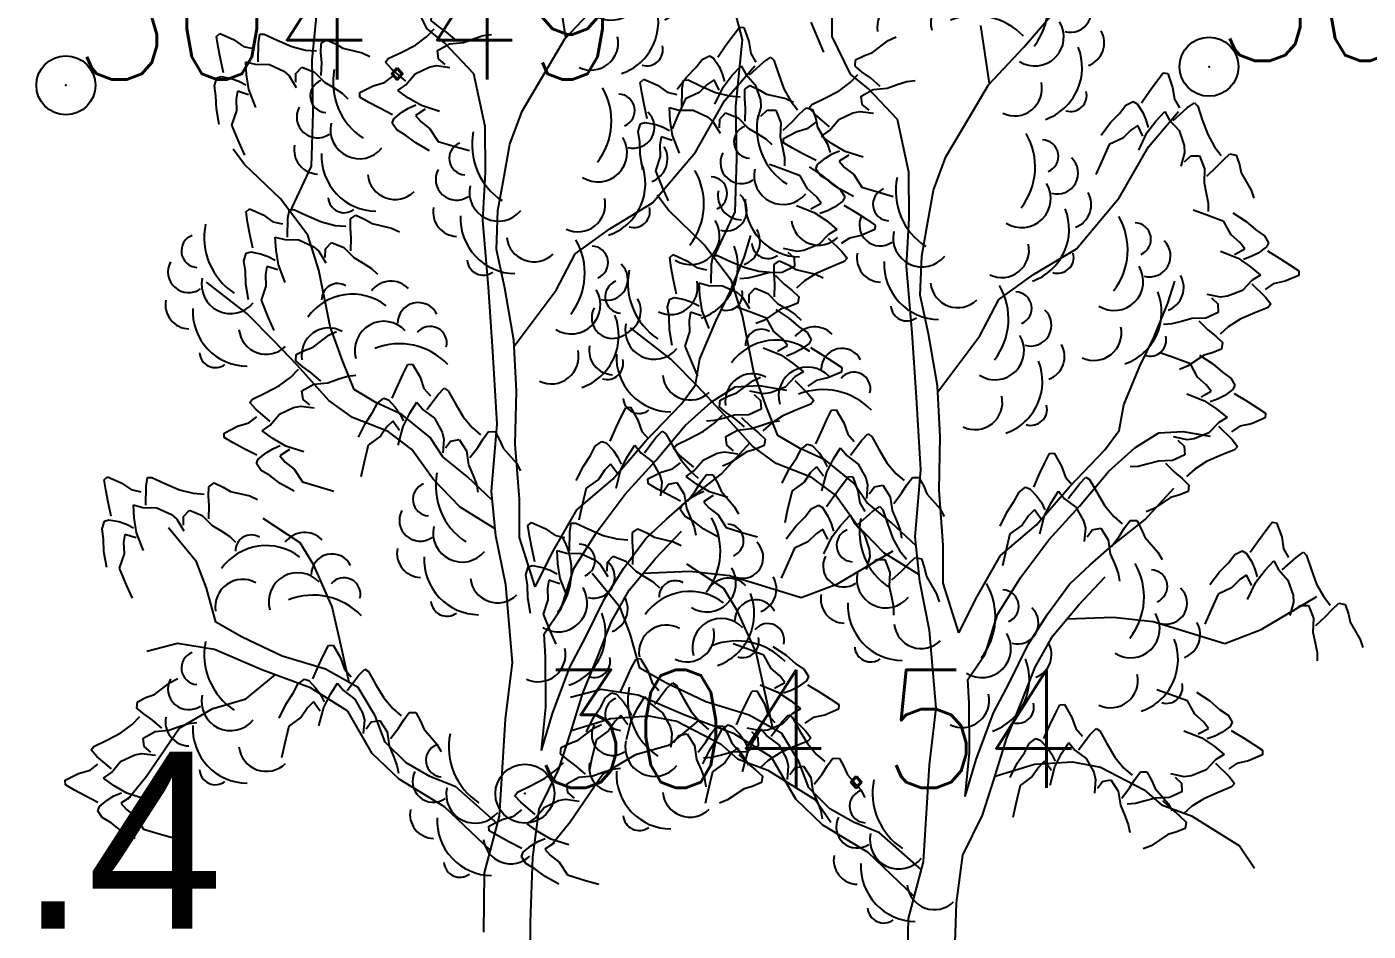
# Model space of a CAD drawing. Header units: millimetres. Extents: x 524954 to 526204, y 9523489 to 9524010.
# Drawn here: x 525994.79 to 526006.16, y 9523812.16 to 9523819.83 of the extents above; entities that cross this region are included whole.
import ezdxf
from ezdxf.enums import TextEntityAlignment as Align

# ---------------------------------------------------------------- set-up
doc = ezdxf.new("R2010")
doc.units = ezdxf.units.MM
doc.header["$PDMODE"] = 32
doc.header["$PDSIZE"] = 0.5
doc.linetypes.add('ACAD_ISO12W100', pattern=[21, 12, -3, 0, -3, 0, -3])
for name, color, linetype in [('Arbre', 34, 'ACAD_ISO12W100'), ('TopoAlt', 3, 'Continuous'), ('TopoAlt polygo', 7, 'Continuous'), ('TOPOJIS', 7, 'Continuous'), ('TOPOJIS polygo', 1, 'Continuous'), ('TopoMat polygo', 1, 'Continuous')]:
    doc.layers.add(name, color=color, linetype=linetype)
doc.styles.add('Arial 1.0', font='arial.ttf', dxfattribs={"width": 0.99, "height": 1})
doc.styles.add('Simplex 1.0', font='Simplex.shx', dxfattribs={"width": 0.99, "height": 1})

# ---------------------------------------------------------------- blocks, each defined once
blk = doc.blocks.new('TCPOINT M')
at = {"color": 0}
blk.add_point((0, 0), dxfattribs=at)
at = {"layer": 'TopoAlt', "style": 'Simplex 1.0', "width": 0.99}
blk.add_attdef('ALT', (0.15, 0.15), '', height=1, dxfattribs=at)
blk = doc.blocks.new('v088')
at = {"linetype": 'Continuous'}
for p, q in [((-0.991, 10.52), (-0.991, 10.831)), ((0.634, 10.429), (0.968, 10.816)), ((-1.749, 10.491), (-1.817, 10.751)), ((0.345, 10.122), (0.269, 10.614)), ((-1.806, 9.931), (-1.749, 10.491)), ((-0.835, 10.2), (-0.991, 10.52)), ((0.336, 10.112), (0.634, 10.429)), ((-0.683, 10.078), (-0.835, 10.2)), ((-0.435, 9.816), (-0.683, 10.078)), ((0.168, 9.829), (0.336, 10.112)), ((-1.797, 9.483), (-1.806, 9.931)), ((-0.339, 9.37), (-0.435, 9.816)), ((-0.025, 9.501), (0.168, 9.829)), ((1.69, 9.587), (1.945, 9.885)), ((1.444, 9.153), (1.69, 9.587)), ((-1.812, 9.035), (-1.797, 9.483)), ((-0.131, 9.219), (-0.025, 9.501)), ((-0.337, 8.979), (-0.339, 9.37)), ((-0.186, 8.901), (-0.131, 9.219)), ((-2.378, 9.048), (-2.474, 9.177)), ((1.08, 8.722), (1.444, 9.153)), ((-2.074, 8.756), (-2.378, 9.048)), ((-1.992, 8.647), (-1.812, 9.035)), ((-0.36, 8.574), (-0.337, 8.979)), ((-0.231, 8.658), (-0.186, 8.901)), ((-1.843, 8.45), (-2.074, 8.756)), ((-0.243, 8.328), (-0.231, 8.658)), ((0.718, 8.503), (1.08, 8.722)), ((-0.311, 8.009), (-0.36, 8.574)), ((-1.75, 8.153), (-1.843, 8.45)), ((0.424, 8.292), (0.718, 8.503)), ((1.855, 8.26), (1.913, 8.447)), ((-0.174, 8), (-0.243, 8.328)), ((0.262, 7.984), (0.424, 8.292)), ((1.736, 7.971), (1.855, 8.26)), ((-1.653, 7.676), (-1.75, 8.153)), ((-2.358, 7.786), (-2.7, 8.052)), ((-0.274, 7.463), (-0.311, 8.009)), ((-0.096, 7.56), (-0.174, 8)), ((-0.093, 7.509), (0.262, 7.984)), ((1.617, 7.726), (1.736, 7.971)), ((-2.129, 7.554), (-2.358, 7.786)), ((-1.547, 7.38), (-1.653, 7.676)), ((1.481, 7.4), (1.617, 7.726)), ((-1.932, 7.347), (-2.129, 7.554)), ((-0.075, 7.131), (-0.096, 7.56)), ((-0.237, 6.848), (-0.274, 7.463)), ((1.442, 7.181), (1.481, 7.4)), ((-1.665, 7.048), (-1.932, 7.347)), ((-1.449, 7.14), (-1.547, 7.38)), ((1.321, 7.017), (1.442, 7.181)), ((1.575, 7.035), (1.778, 7.163)), ((1.778, 7.163), (1.983, 7.174)), ((1.983, 7.174), (2.214, 7.135)), ((-1.463, 6.903), (-1.665, 7.048)), ((-1.266, 7.031), (-1.449, 7.14)), ((-0.084, 6.677), (-0.075, 7.131)), ((-1.047, 6.93), (-1.266, 7.031)), ((1.023, 6.706), (1.321, 7.017)), ((1.356, 6.837), (1.575, 7.035)), ((-1.162, 6.785), (-1.463, 6.903)), ((-0.806, 6.736), (-1.047, 6.93)), ((-0.287, 6.281), (-0.237, 6.848)), ((1.107, 6.54), (1.356, 6.837)), ((-0.96, 6.634), (-1.162, 6.785)), ((-0.697, 6.571), (-0.806, 6.736)), ((-0.78, 6.382), (-0.96, 6.634)), ((-0.049, 6.211), (-0.084, 6.677)), ((0.743, 6.383), (1.023, 6.706)), ((1.663, 6.427), (1.906, 6.693)), ((-0.488, 6.401), (-0.697, 6.571)), ((0.846, 6.255), (1.107, 6.54)), ((-0.551, 6.145), (-0.78, 6.382)), ((-0.279, 6.204), (-0.488, 6.401)), ((0.438, 6.122), (0.743, 6.383)), ((1.381, 6.204), (1.663, 6.427)), ((-0.248, 5.902), (-0.287, 6.281)), ((0.61, 5.939), (0.846, 6.255)), ((-0.254, 5.961), (-0.551, 6.145)), ((-0.049, 5.888), (-0.049, 6.211)), ((1.198, 6.044), (1.381, 6.204)), ((-1.907, 5.843), (-2.222, 6.048)), ((0.24, 5.776), (0.438, 6.122)), ((1.021, 5.879), (1.198, 6.044)), ((-2.787, 5.681), (-3.023, 5.969)), ((0.411, 5.624), (0.61, 5.939)), ((1.1, 5.706), (1.325, 5.941)), ((-1.791, 5.652), (-1.907, 5.843)), ((-0.165, 5.487), (-0.248, 5.902)), ((0.085, 5.468), (-0.049, 5.888)), ((0.834, 5.626), (1.021, 5.879)), ((0.085, 5.468), (0.24, 5.776)), ((0.881, 5.441), (1.1, 5.706)), ((2.646, 5.496), (3.119, 5.774)), ((-2.701, 5.459), (-2.787, 5.681)), ((-1.635, 5.301), (-1.791, 5.652)), ((0.306, 5.286), (0.411, 5.624)), ((0.671, 5.368), (0.834, 5.626)), ((1.001, 5.586), (1.394, 5.601)), ((1.394, 5.601), (1.731, 5.564)), ((-2.621, 5.169), (-2.701, 5.459)), ((-0.107, 4.829), (-0.165, 5.487)), ((1.731, 5.564), (2, 5.483)), ((2, 5.483), (2.338, 5.378)), ((2.338, 5.378), (2.646, 5.496)), ((0.51, 5.041), (0.671, 5.368)), ((0.731, 5.176), (0.881, 5.441)), ((-1.559, 4.967), (-1.635, 5.301)), ((0.161, 5.071), (0.306, 5.286)), ((-2.4, 5.043), (-2.621, 5.169)), ((0.619, 4.888), (0.731, 5.176)), ((-2.061, 4.882), (-2.4, 5.043)), ((0.172, 4.872), (0.161, 5.071)), ((0.379, 4.79), (0.51, 5.041)), ((-2.946, 4.988), (-3.206, 4.92)), ((-2.634, 4.938), (-2.946, 4.988)), ((-2.233, 4.766), (-2.634, 4.938)), ((-1.492, 4.659), (-1.559, 4.967)), ((-1.692, 4.771), (-2.061, 4.882)), ((-0.166, 4.349), (-0.107, 4.829)), ((0.174, 4.45), (0.172, 4.872)), ((0.231, 4.395), (0.379, 4.79)), ((0.489, 4.568), (0.619, 4.888)), ((-2.123, 4.725), (-2.377, 4.514)), ((-1.819, 4.613), (-2.233, 4.766)), ((-1.415, 4.615), (-1.692, 4.771)), ((-1.504, 4.415), (-1.819, 4.613)), ((-1.273, 4.376), (-1.415, 4.615)), ((0.384, 4.23), (0.489, 4.568)), ((-2.655, 4.434), (-2.931, 4.273)), ((-2.377, 4.514), (-2.655, 4.434)), ((0.138, 4.082), (0.174, 4.45)), ((-1.298, 4.058), (-1.504, 4.415)), ((-1.188, 4.154), (-1.273, 4.376)), ((-0.217, 3.527), (-0.166, 4.349)), ((0.138, 4.082), (0.231, 4.395)), ((0.391, 4.253), (0.724, 4.355)), ((0.724, 4.355), (1.047, 4.375)), ((1.047, 4.375), (1.284, 4.33)), ((1.284, 4.33), (1.655, 4.138)), ((-2.931, 4.273), (-3.209, 3.863)), ((0.285, 3.923), (0.384, 4.23)), ((-1.01, 3.977), (-1.188, 4.154)), ((1.655, 4.138), (1.8, 4.011)), ((-1.069, 3.839), (-1.298, 4.058)), ((1.8, 4.011), (2.057, 3.917)), ((-0.808, 3.863), (-1.01, 3.977)), ((0.118, 3.584), (0.285, 3.923)), ((2.057, 3.917), (2.461, 3.664)), ((-3.209, 3.863), (-3.367, 3.667)), ((-0.685, 3.605), (-1.069, 3.839)), ((-0.589, 3.774), (-0.808, 3.863)), ((-0.234, 3.461), (-0.589, 3.774)), ((2.461, 3.664), (2.589, 3.474)), ((-0.294, 3.234), (-0.685, 3.605)), ((-0.344, 3.046), (-0.217, 3.527)), ((0.064, 3.179), (0.118, 3.584)), ((0.045, 2.625), (0.064, 3.179)), ((-0.352, 2.542), (-0.344, 3.046)), ((0.043, 2.109), (0.045, 2.625))]:
    blk.add_line(p, q, dxfattribs=at)
at = {"color": 3, "linetype": 'Continuous'}
for p, q in [((-1.171, 10.642), (-1.109, 10.494)), ((-1.109, 10.494), (-1.063, 10.387)), ((-0.648, 10.385), (-0.514, 10.488)), ((-0.514, 10.488), (-0.448, 10.519)), ((-0.791, 10.323), (-0.715, 10.36)), ((-0.715, 10.36), (-0.648, 10.385)), ((-0.796, 10.268), (-0.791, 10.323)), ((-0.735, 10.218), (-0.796, 10.268)), ((-2.616, 10.132), (-2.587, 10.158)), ((-2.603, 10.046), (-2.616, 10.132)), ((-2.587, 10.158), (-2.471, 10.107)), ((-2.261, 10.077), (-2.249, 10.151)), ((-2.249, 10.151), (-2.211, 10.152)), ((-2.211, 10.152), (-2.101, 10.101)), ((-0.931, 10.06), (-0.836, 10.131)), ((-0.836, 10.131), (-0.771, 10.198)), ((-0.666, 10.169), (-0.735, 10.218)), ((-0.583, 10.098), (-0.666, 10.169)), ((-0.438, 10.113), (-0.356, 10.14)), ((-0.356, 10.14), (-0.287, 10.149)), ((1.7, 10.058), (1.762, 10.142)), ((1.762, 10.142), (1.816, 10.212)), ((1.816, 10.212), (1.854, 10.208)), ((1.854, 10.208), (1.896, 10.089)), ((-2.583, 9.943), (-2.603, 10.046)), ((-2.471, 10.107), (-2.388, 10.049)), ((-2.388, 10.049), (-2.306, 10.03)), ((-2.264, 9.917), (-2.261, 10.077)), ((-2.101, 10.101), (-1.977, 10.047)), ((-1.977, 10.047), (-1.862, 10.018)), ((-1.862, 10.018), (-1.769, 10.01)), ((-1.731, 9.995), (-1.73, 10.074)), ((-1.73, 10.074), (-1.685, 10.105)), ((-1.685, 10.105), (-1.608, 10.069)), ((-1.608, 10.069), (-1.547, 10.033)), ((-1.547, 10.033), (-1.382, 9.994)), ((-1.051, 9.998), (-0.931, 10.06)), ((-0.743, 10.015), (-0.642, 10.071)), ((-0.734, 9.943), (-0.743, 10.015)), ((-0.642, 10.071), (-0.523, 10.083)), ((-0.523, 10.083), (-0.438, 10.113)), ((1.631, 9.958), (1.7, 10.058)), ((1.896, 10.089), (1.912, 9.989)), ((-2.558, 9.824), (-2.583, 9.943)), ((-2.368, 9.919), (-2.288, 9.897)), ((-2.362, 9.808), (-2.368, 9.919)), ((-2.288, 9.897), (-2.168, 9.895)), ((-2.168, 9.895), (-2.047, 9.839)), ((-1.725, 9.911), (-1.731, 9.995)), ((-1.728, 9.802), (-1.725, 9.911)), ((-1.382, 9.994), (-1.316, 9.963)), ((-1.184, 9.915), (-1.161, 9.945)), ((-1.134, 9.859), (-1.184, 9.915)), ((-1.161, 9.945), (-1.051, 9.998)), ((-0.677, 9.896), (-0.734, 9.943)), ((1.446, 9.869), (1.5, 9.939)), ((1.5, 9.939), (1.562, 9.969)), ((1.562, 9.969), (1.596, 9.95)), ((1.596, 9.95), (1.643, 9.877)), ((1.9, 9.808), (2.019, 9.915)), ((1.912, 9.989), (1.954, 9.915)), ((2.019, 9.915), (2.081, 9.958)), ((2.081, 9.958), (2.108, 9.931)), ((2.108, 9.931), (2.146, 9.815)), ((-2.634, 9.715), (-2.614, 9.781)), ((-2.614, 9.781), (-2.576, 9.793)), ((-2.576, 9.793), (-2.492, 9.777)), ((-2.492, 9.777), (-2.428, 9.754)), ((-2.342, 9.683), (-2.362, 9.808)), ((-2.047, 9.839), (-2, 9.799)), ((-2, 9.799), (-1.94, 9.7)), ((-1.944, 9.746), (-1.943, 9.82)), ((-1.943, 9.82), (-1.893, 9.873)), ((-1.893, 9.873), (-1.786, 9.83)), ((-1.786, 9.83), (-1.702, 9.745)), ((-1.192, 9.743), (-1.125, 9.794)), ((-1.012, 9.755), (-1.134, 9.859)), ((-1.011, 9.724), (-0.934, 9.816)), ((-0.934, 9.816), (-0.814, 9.874)), ((-0.814, 9.874), (-0.753, 9.886)), ((-0.753, 9.886), (-0.639, 9.87)), ((1.289, 9.685), (1.369, 9.792)), ((1.369, 9.792), (1.446, 9.869)), ((1.643, 9.877), (1.669, 9.815)), ((1.669, 9.815), (1.689, 9.75)), ((1.677, 9.704), (1.754, 9.804)), ((1.754, 9.804), (1.831, 9.885)), ((1.831, 9.885), (1.869, 9.812)), ((1.869, 9.812), (1.95, 9.723)), ((2.146, 9.815), (2.193, 9.689)), ((-2.621, 9.629), (-2.634, 9.715)), ((-2.439, 9.669), (-2.451, 9.601)), ((-2.346, 9.639), (-2.439, 9.669)), ((-2.428, 9.754), (-2.368, 9.723)), ((-2.283, 9.532), (-2.342, 9.683)), ((-1.702, 9.745), (-1.624, 9.699)), ((-1.624, 9.699), (-1.552, 9.652)), ((-1.402, 9.657), (-1.289, 9.715)), ((-1.289, 9.715), (-1.192, 9.743)), ((-1.079, 9.676), (-1.011, 9.724)), ((-0.989, 9.611), (-1.079, 9.676)), ((1.542, 9.727), (1.473, 9.658)), ((1.6, 9.765), (1.542, 9.727)), ((1.643, 9.677), (1.6, 9.765)), ((1.608, 9.558), (1.677, 9.704)), ((1.95, 9.723), (1.993, 9.596)), ((2.193, 9.689), (2.25, 9.585)), ((-2.617, 9.52), (-2.621, 9.629)), ((-2.451, 9.601), (-2.448, 9.503)), ((-1.552, 9.652), (-1.502, 9.604)), ((-1.401, 9.619), (-1.402, 9.657)), ((-1.325, 9.574), (-1.401, 9.619)), ((-1.233, 9.524), (-1.325, 9.574)), ((-0.88, 9.547), (-0.989, 9.611)), ((-0.989, 9.525), (-0.927, 9.553)), ((1.358, 9.604), (1.292, 9.458)), ((1.473, 9.658), (1.358, 9.604)), ((1.993, 9.596), (1.996, 9.535)), ((2.25, 9.585), (2.308, 9.512)), ((-2.595, 9.387), (-2.617, 9.52)), ((-2.448, 9.503), (-2.488, 9.382)), ((-1.125, 9.469), (-1.233, 9.524)), ((-1.128, 9.398), (-1.113, 9.435)), ((-1.113, 9.435), (-1.047, 9.49)), ((-1.047, 9.49), (-0.989, 9.525)), ((-0.848, 9.516), (-0.931, 9.463)), ((-0.931, 9.463), (-0.885, 9.411)), ((-0.726, 9.498), (-0.88, 9.547)), ((1.292, 9.458), (1.246, 9.35)), ((1.996, 9.535), (1.966, 9.423)), ((1.996, 9.458), (2.05, 9.508)), ((2.05, 9.508), (2.123, 9.508)), ((2.123, 9.508), (2.166, 9.4)), ((2.266, 9.412), (2.323, 9.473)), ((2.323, 9.473), (2.381, 9.527)), ((2.381, 9.527), (2.435, 9.515)), ((2.435, 9.515), (2.462, 9.435)), ((-2.488, 9.382), (-2.427, 9.234)), ((-1.089, 9.341), (-1.128, 9.398)), ((-1.014, 9.297), (-1.089, 9.341)), ((-0.885, 9.411), (-0.807, 9.351)), ((-0.807, 9.351), (-0.739, 9.244)), ((2.166, 9.4), (2.162, 9.281)), ((2.185, 9.338), (2.266, 9.412)), ((2.462, 9.435), (2.477, 9.365)), ((2.477, 9.365), (2.562, 9.219)), ((-2.427, 9.234), (-2.38, 9.127)), ((-0.927, 9.231), (-1.014, 9.297)), ((-0.81, 9.165), (-0.927, 9.231)), ((-0.739, 9.244), (-0.586, 9.198)), ((2.162, 9.281), (2.181, 9.192)), ((2.562, 9.219), (2.585, 9.15)), ((-0.586, 9.198), (-0.473, 9.166)), ((2.181, 9.192), (2.196, 9.108)), ((2.196, 9.108), (2.196, 9.038)), ((2.18, 9.009), (2.07, 9.048)), ((2.33, 8.953), (2.18, 9.009)), ((2.406, 9.027), (2.519, 8.953)), ((2.391, 8.841), (2.33, 8.953)), ((2.519, 8.953), (2.601, 8.881)), ((2.601, 8.881), (2.673, 8.832)), ((2.465, 8.776), (2.391, 8.841)), ((2.507, 8.721), (2.465, 8.776)), ((2.673, 8.832), (2.708, 8.773)), ((2.708, 8.773), (2.691, 8.737)), ((-2.366, 8.647), (-2.337, 8.672)), ((-2.353, 8.56), (-2.366, 8.647)), ((-2.337, 8.672), (-2.221, 8.621)), ((-2.011, 8.592), (-1.999, 8.665)), ((-1.999, 8.665), (-1.961, 8.666)), ((-1.961, 8.666), (-1.851, 8.615)), ((2.3, 8.701), (2.45, 8.641)), ((2.421, 8.673), (2.507, 8.721)), ((2.45, 8.641), (2.555, 8.57)), ((2.561, 8.655), (2.497, 8.632)), ((2.621, 8.686), (2.561, 8.655)), ((2.691, 8.737), (2.621, 8.686)), ((2.701, 8.703), (2.805, 8.64)), ((2.805, 8.64), (2.893, 8.584)), ((-2.333, 8.457), (-2.353, 8.56)), ((-2.221, 8.621), (-2.138, 8.563)), ((-2.138, 8.563), (-2.056, 8.544)), ((-2.014, 8.431), (-2.011, 8.592)), ((-1.851, 8.615), (-1.727, 8.562)), ((-1.727, 8.562), (-1.612, 8.532)), ((-1.612, 8.532), (-1.519, 8.524)), ((-1.481, 8.509), (-1.48, 8.588)), ((-1.48, 8.588), (-1.435, 8.619)), ((-1.435, 8.619), (-1.357, 8.583)), ((-1.357, 8.583), (-1.297, 8.547)), ((-1.297, 8.547), (-1.132, 8.508)), ((2.555, 8.57), (2.64, 8.498)), ((2.893, 8.584), (2.966, 8.534)), ((2.966, 8.534), (2.964, 8.496)), ((-2.308, 8.338), (-2.333, 8.457)), ((-2.118, 8.433), (-2.038, 8.411)), ((-2.112, 8.322), (-2.118, 8.433)), ((-1.475, 8.425), (-1.481, 8.509)), ((-1.478, 8.316), (-1.475, 8.425)), ((-1.132, 8.508), (-1.066, 8.477)), ((2.57, 8.455), (2.487, 8.369)), ((2.568, 8.425), (2.683, 8.312)), ((2.64, 8.498), (2.57, 8.455)), ((2.749, 8.424), (2.679, 8.378)), ((2.848, 8.446), (2.749, 8.424)), ((2.964, 8.496), (2.848, 8.446)), ((-2.364, 8.296), (-2.326, 8.308)), ((-2.326, 8.308), (-2.242, 8.291)), ((-2.092, 8.197), (-2.112, 8.322)), ((-2.038, 8.411), (-1.918, 8.409)), ((-1.918, 8.409), (-1.797, 8.353)), ((-1.797, 8.353), (-1.75, 8.313)), ((-1.75, 8.313), (-1.69, 8.215)), ((-1.694, 8.261), (-1.693, 8.334)), ((-1.693, 8.334), (-1.643, 8.387)), ((-1.643, 8.387), (-1.536, 8.344)), ((-1.536, 8.344), (-1.452, 8.259)), ((2.301, 8.311), (2.188, 8.335)), ((2.225, 8.306), (2.278, 8.256)), ((2.362, 8.319), (2.301, 8.311)), ((2.487, 8.369), (2.362, 8.319)), ((2.683, 8.312), (2.729, 8.254)), ((-2.384, 8.23), (-2.364, 8.296)), ((-2.371, 8.143), (-2.384, 8.23)), ((-2.242, 8.291), (-2.178, 8.268)), ((-2.178, 8.268), (-2.118, 8.237)), ((-2.033, 8.047), (-2.092, 8.197)), ((-1.452, 8.259), (-1.374, 8.213)), ((-1.374, 8.213), (-1.302, 8.166)), ((2.278, 8.256), (2.282, 8.183)), ((2.704, 8.225), (2.591, 8.179)), ((2.729, 8.254), (2.704, 8.225)), ((-2.367, 8.034), (-2.371, 8.143)), ((-2.189, 8.184), (-2.201, 8.115)), ((-2.201, 8.115), (-2.198, 8.017)), ((-2.096, 8.154), (-2.189, 8.184)), ((-1.302, 8.166), (-1.252, 8.118)), ((1.888, 8.085), (1.819, 8.08)), ((1.971, 8.105), (1.888, 8.085)), ((2.058, 8.13), (1.971, 8.105)), ((2.178, 8.134), (2.058, 8.13)), ((2.117, 8.111), (2.195, 8.035)), ((2.282, 8.183), (2.178, 8.134)), ((2.467, 8.125), (2.367, 8.061)), ((2.591, 8.179), (2.467, 8.125)), ((-2.345, 7.902), (-2.367, 8.034)), ((-2.198, 8.017), (-2.238, 7.897)), ((2.195, 8.035), (2.261, 7.981)), ((2.261, 7.981), (2.318, 7.927)), ((2.367, 8.061), (2.298, 7.999)), ((-2.238, 7.897), (-2.177, 7.749)), ((2.31, 7.872), (2.231, 7.841)), ((2.318, 7.927), (2.31, 7.872)), ((-2.177, 7.749), (-2.13, 7.641)), ((1.896, 7.802), (1.786, 7.841)), ((2.046, 7.746), (1.896, 7.802)), ((2.163, 7.821), (2.022, 7.727)), ((2.107, 7.634), (2.046, 7.746)), ((2.123, 7.82), (2.235, 7.746)), ((2.231, 7.841), (2.163, 7.821)), ((2.235, 7.746), (2.317, 7.675)), ((-1.663, 7.603), (-1.598, 7.634)), ((2.022, 7.727), (1.955, 7.7)), ((2.181, 7.57), (2.107, 7.634)), ((2.317, 7.675), (2.389, 7.625)), ((2.389, 7.625), (2.424, 7.566)), ((-1.797, 7.5), (-1.663, 7.603)), ((2.137, 7.467), (2.223, 7.514)), ((2.223, 7.514), (2.181, 7.57)), ((2.407, 7.53), (2.337, 7.479)), ((2.424, 7.566), (2.407, 7.53)), ((-1.945, 7.383), (-1.94, 7.438)), ((-1.94, 7.438), (-1.864, 7.475)), ((-1.864, 7.475), (-1.797, 7.5)), ((2.016, 7.494), (2.166, 7.434)), ((2.166, 7.434), (2.271, 7.363)), ((2.277, 7.448), (2.213, 7.425)), ((2.337, 7.479), (2.277, 7.448)), ((2.417, 7.496), (2.521, 7.433)), ((2.521, 7.433), (2.609, 7.377)), ((-1.985, 7.246), (-1.92, 7.313)), ((-1.884, 7.333), (-1.945, 7.383)), ((-1.815, 7.284), (-1.884, 7.333)), ((-1.732, 7.213), (-1.815, 7.284)), ((-1.034, 7.275), (-0.994, 7.353)), ((-0.994, 7.353), (-0.955, 7.356)), ((-0.955, 7.356), (-0.891, 7.247)), ((2.271, 7.363), (2.357, 7.292)), ((2.357, 7.292), (2.286, 7.249)), ((2.68, 7.289), (2.564, 7.239)), ((2.609, 7.377), (2.682, 7.328)), ((2.682, 7.328), (2.68, 7.289)), ((-2.2, 7.113), (-2.081, 7.175)), ((-2.081, 7.175), (-1.985, 7.246)), ((-1.892, 7.13), (-1.791, 7.186)), ((-1.791, 7.186), (-1.672, 7.198)), ((-1.672, 7.198), (-1.587, 7.228)), ((-1.587, 7.228), (-1.505, 7.255)), ((-1.505, 7.255), (-1.436, 7.264)), ((-1.128, 7.069), (-1.078, 7.18)), ((-1.078, 7.18), (-1.034, 7.275)), ((-0.891, 7.247), (-0.858, 7.151)), ((2.203, 7.162), (2.079, 7.112)), ((2.286, 7.249), (2.203, 7.162)), ((2.284, 7.218), (2.399, 7.105)), ((2.465, 7.218), (2.395, 7.171)), ((2.564, 7.239), (2.465, 7.218)), ((-2.333, 7.03), (-2.31, 7.06)), ((-2.31, 7.06), (-2.2, 7.113)), ((-1.883, 7.058), (-1.892, 7.13)), ((-1.826, 7.011), (-1.883, 7.058)), ((-1.253, 7.025), (-1.198, 7.067)), ((-1.198, 7.067), (-1.16, 7.055)), ((-1.16, 7.055), (-1.101, 6.992)), ((-0.858, 7.151), (-0.802, 7.088)), ((-0.835, 6.972), (-0.738, 7.1)), ((-0.738, 7.1), (-0.686, 7.153)), ((-0.686, 7.153), (-0.654, 7.131)), ((-0.654, 7.131), (-0.595, 7.025)), ((2.018, 7.104), (1.904, 7.128)), ((1.941, 7.1), (1.994, 7.049)), ((1.994, 7.049), (1.999, 6.976)), ((2.079, 7.112), (2.018, 7.104)), ((2.399, 7.105), (2.445, 7.047)), ((-2.283, 6.974), (-2.333, 7.03)), ((-2.161, 6.87), (-2.283, 6.974)), ((-2.083, 6.931), (-1.963, 6.989)), ((-1.963, 6.989), (-1.902, 7.001)), ((-1.902, 7.001), (-1.788, 6.985)), ((-1.354, 6.857), (-1.293, 6.947)), ((-1.293, 6.947), (-1.253, 7.025)), ((-1.101, 6.992), (-1.063, 6.936)), ((-1.063, 6.936), (-1.032, 6.875)), ((-1.035, 6.828), (-0.978, 6.941)), ((-0.978, 6.941), (-0.918, 7.034)), ((-0.918, 7.034), (-0.866, 6.97)), ((-0.866, 6.97), (-0.77, 6.898)), ((-0.595, 7.025), (-0.526, 6.909)), ((0.813, 6.909), (0.853, 6.987)), ((0.853, 6.987), (0.891, 6.991)), ((0.891, 6.991), (0.955, 6.881)), ((1.999, 6.976), (1.894, 6.927)), ((2.307, 6.972), (2.184, 6.918)), ((2.42, 7.018), (2.307, 6.972)), ((2.445, 7.047), (2.42, 7.018)), ((-2.551, 6.772), (-2.439, 6.83)), ((-2.439, 6.83), (-2.342, 6.858)), ((-2.342, 6.858), (-2.275, 6.909)), ((-2.228, 6.791), (-2.161, 6.839)), ((-2.161, 6.839), (-2.083, 6.931)), ((-1.413, 6.737), (-1.354, 6.857)), ((-1.172, 6.826), (-1.227, 6.745)), ((-1.122, 6.874), (-1.172, 6.826)), ((-1.064, 6.795), (-1.122, 6.874)), ((-1.076, 6.671), (-1.035, 6.828)), ((-0.77, 6.898), (-0.705, 6.781)), ((-0.526, 6.909), (-0.45, 6.818)), ((0.768, 6.815), (0.813, 6.909)), ((0.955, 6.881), (0.989, 6.786)), ((1.604, 6.878), (1.535, 6.874)), ((1.688, 6.899), (1.604, 6.878)), ((1.775, 6.923), (1.688, 6.899)), ((1.894, 6.927), (1.775, 6.923)), ((1.834, 6.904), (1.912, 6.828)), ((1.912, 6.828), (1.977, 6.774)), ((2.084, 6.854), (2.014, 6.792)), ((2.184, 6.918), (2.084, 6.854)), ((-2.55, 6.734), (-2.551, 6.772)), ((-2.475, 6.689), (-2.55, 6.734)), ((-2.138, 6.726), (-2.228, 6.791)), ((-2.029, 6.662), (-2.138, 6.726)), ((-1.227, 6.745), (-1.33, 6.67)), ((-0.705, 6.781), (-0.69, 6.721)), ((-0.69, 6.721), (-0.699, 6.606)), ((-0.632, 6.705), (-0.56, 6.719)), ((-0.56, 6.719), (-0.498, 6.621)), ((-0.45, 6.818), (-0.379, 6.757)), ((-0.402, 6.651), (-0.357, 6.722)), ((-0.357, 6.722), (-0.31, 6.785)), ((-0.31, 6.785), (-0.255, 6.784)), ((-0.255, 6.784), (-0.214, 6.71)), ((-0.214, 6.71), (-0.186, 6.645)), ((0.719, 6.703), (0.768, 6.815)), ((0.989, 6.786), (1.044, 6.722)), ((1.011, 6.606), (1.108, 6.734)), ((1.108, 6.734), (1.161, 6.787)), ((1.161, 6.787), (1.192, 6.766)), ((1.192, 6.766), (1.252, 6.66)), ((1.977, 6.774), (2.034, 6.72)), ((2.034, 6.72), (2.026, 6.666)), ((-2.383, 6.639), (-2.475, 6.689)), ((-2.274, 6.584), (-2.383, 6.639)), ((-2.262, 6.55), (-2.196, 6.606)), ((-2.196, 6.606), (-2.138, 6.64)), ((-2.138, 6.64), (-2.076, 6.668)), ((-1.998, 6.632), (-2.08, 6.578)), ((-1.875, 6.613), (-2.029, 6.662)), ((-1.33, 6.67), (-1.367, 6.514)), ((-0.675, 6.646), (-0.632, 6.705)), ((-0.498, 6.621), (-0.48, 6.503)), ((-0.468, 6.564), (-0.402, 6.651)), ((-0.186, 6.645), (-0.075, 6.517)), ((0.554, 6.582), (0.594, 6.66)), ((0.594, 6.66), (0.649, 6.702)), ((0.649, 6.702), (0.686, 6.689)), ((0.686, 6.689), (0.745, 6.626)), ((0.745, 6.626), (0.783, 6.571)), ((0.868, 6.575), (0.929, 6.669)), ((0.929, 6.669), (0.98, 6.604)), ((0.98, 6.604), (1.076, 6.532)), ((1.252, 6.66), (1.321, 6.544)), ((1.879, 6.614), (1.738, 6.52)), ((1.947, 6.634), (1.879, 6.614)), ((2.026, 6.666), (1.947, 6.634)), ((-2.277, 6.513), (-2.262, 6.55)), ((-2.238, 6.456), (-2.277, 6.513)), ((-2.08, 6.578), (-2.034, 6.526)), ((-2.034, 6.526), (-1.957, 6.466)), ((-1.367, 6.514), (-1.392, 6.4)), ((-0.48, 6.503), (-0.444, 6.419)), ((-0.075, 6.517), (-0.04, 6.453)), ((0.433, 6.371), (0.493, 6.492)), ((0.493, 6.492), (0.554, 6.582)), ((0.724, 6.509), (0.675, 6.46)), ((0.782, 6.43), (0.724, 6.509)), ((0.783, 6.571), (0.814, 6.51)), ((0.811, 6.463), (0.868, 6.575)), ((1.076, 6.532), (1.141, 6.416)), ((1.321, 6.544), (1.397, 6.452)), ((1.738, 6.52), (1.671, 6.493)), ((-3.568, 6.377), (-3.539, 6.402)), ((-3.555, 6.29), (-3.568, 6.377)), ((-3.539, 6.402), (-3.423, 6.351)), ((-3.213, 6.322), (-3.201, 6.396)), ((-3.201, 6.396), (-3.163, 6.397)), ((-3.163, 6.397), (-3.053, 6.346)), ((-2.163, 6.412), (-2.238, 6.456)), ((-2.076, 6.346), (-2.163, 6.412)), ((-1.957, 6.466), (-1.888, 6.359)), ((-0.444, 6.419), (-0.414, 6.339)), ((0.62, 6.379), (0.516, 6.305)), ((0.675, 6.46), (0.62, 6.379)), ((0.771, 6.306), (0.811, 6.463)), ((1.141, 6.416), (1.157, 6.356)), ((1.397, 6.452), (1.467, 6.391)), ((1.489, 6.356), (1.536, 6.42)), ((1.536, 6.42), (1.591, 6.419)), ((1.591, 6.419), (1.633, 6.344)), ((2.685, 6.334), (2.739, 6.404)), ((2.739, 6.404), (2.777, 6.4)), ((2.777, 6.4), (2.82, 6.28)), ((-3.535, 6.188), (-3.555, 6.29)), ((-3.423, 6.351), (-3.34, 6.294)), ((-3.34, 6.294), (-3.258, 6.275)), ((-3.216, 6.161), (-3.213, 6.322)), ((-3.053, 6.346), (-2.929, 6.292)), ((-2.929, 6.292), (-2.814, 6.263)), ((-2.814, 6.263), (-2.721, 6.255)), ((-2.683, 6.24), (-2.682, 6.318)), ((-2.682, 6.318), (-2.637, 6.35)), ((-2.637, 6.35), (-2.56, 6.314)), ((-2.56, 6.314), (-2.499, 6.278)), ((-2.499, 6.278), (-2.334, 6.239)), ((-1.959, 6.28), (-2.076, 6.346)), ((-1.888, 6.359), (-1.735, 6.313)), ((-1.735, 6.313), (-1.622, 6.281)), ((-0.414, 6.339), (-0.401, 6.271)), ((0.516, 6.305), (0.479, 6.149)), ((1.157, 6.356), (1.147, 6.241)), ((1.171, 6.28), (1.215, 6.339)), ((1.215, 6.339), (1.286, 6.353)), ((1.286, 6.353), (1.348, 6.255)), ((1.348, 6.255), (1.367, 6.137)), ((1.378, 6.198), (1.444, 6.285)), ((1.444, 6.285), (1.489, 6.356)), ((1.633, 6.344), (1.661, 6.279)), ((1.661, 6.279), (1.771, 6.151)), ((2.623, 6.25), (2.685, 6.334)), ((2.82, 6.28), (2.835, 6.18)), ((-3.51, 6.069), (-3.535, 6.188)), ((-3.32, 6.164), (-3.24, 6.142)), ((-3.314, 6.053), (-3.32, 6.164)), ((-3.24, 6.142), (-3.121, 6.14)), ((-3.121, 6.14), (-2.999, 6.083)), ((-2.677, 6.155), (-2.683, 6.24)), ((-2.68, 6.046), (-2.677, 6.155)), ((-2.334, 6.239), (-2.268, 6.208)), ((0.479, 6.149), (0.454, 6.035)), ((1.771, 6.151), (1.807, 6.088)), ((2.423, 6.13), (2.485, 6.161)), ((2.485, 6.161), (2.52, 6.142)), ((2.52, 6.142), (2.566, 6.069)), ((2.554, 6.15), (2.623, 6.25)), ((2.835, 6.18), (2.877, 6.107)), ((2.943, 6.107), (3.004, 6.15)), ((3.004, 6.15), (3.031, 6.123)), ((-3.586, 5.96), (-3.566, 6.026)), ((-3.566, 6.026), (-3.528, 6.038)), ((-3.528, 6.038), (-3.444, 6.022)), ((-3.294, 5.928), (-3.314, 6.053)), ((-2.999, 6.083), (-2.952, 6.044)), ((-2.952, 6.044), (-2.892, 5.945)), ((-2.896, 5.991), (-2.895, 6.065)), ((-2.895, 6.065), (-2.845, 6.118)), ((-2.845, 6.118), (-2.738, 6.075)), ((-2.738, 6.075), (-2.654, 5.99)), ((1.367, 6.137), (1.402, 6.054)), ((1.402, 6.054), (1.433, 5.974)), ((2.293, 5.984), (2.37, 6.061)), ((2.37, 6.061), (2.423, 6.13)), ((2.566, 6.069), (2.593, 6.007)), ((2.677, 5.996), (2.754, 6.077)), ((2.754, 6.077), (2.793, 6.004)), ((2.823, 6), (2.943, 6.107)), ((3.031, 6.123), (3.07, 6.007)), ((-3.573, 5.874), (-3.586, 5.96)), ((-3.444, 6.022), (-3.38, 5.999)), ((-3.392, 5.914), (-3.403, 5.846)), ((-3.298, 5.884), (-3.392, 5.914)), ((-3.38, 5.999), (-3.32, 5.968)), ((-3.235, 5.777), (-3.294, 5.928)), ((-2.654, 5.99), (-2.576, 5.943)), ((-2.576, 5.943), (-2.504, 5.896)), ((1.433, 5.974), (1.446, 5.906)), ((2.212, 5.877), (2.293, 5.984)), ((2.466, 5.919), (2.396, 5.85)), ((2.523, 5.957), (2.466, 5.919)), ((2.566, 5.869), (2.523, 5.957)), ((2.593, 6.007), (2.612, 5.942)), ((2.6, 5.896), (2.677, 5.996)), ((2.793, 6.004), (2.873, 5.915)), ((2.873, 5.915), (2.916, 5.788)), ((3.07, 6.007), (3.116, 5.88)), ((-3.57, 5.765), (-3.573, 5.874)), ((-3.403, 5.846), (-3.4, 5.748)), ((-2.504, 5.896), (-2.454, 5.849)), ((2.396, 5.85), (2.281, 5.796)), ((2.531, 5.75), (2.6, 5.896)), ((3.116, 5.88), (3.173, 5.777)), ((-3.547, 5.632), (-3.57, 5.765)), ((-3.4, 5.748), (-3.44, 5.627)), ((2.281, 5.796), (2.216, 5.65)), ((2.92, 5.727), (2.889, 5.615)), ((2.916, 5.788), (2.92, 5.727)), ((2.92, 5.65), (2.973, 5.7)), ((2.973, 5.7), (3.047, 5.7)), ((3.047, 5.7), (3.089, 5.592)), ((3.173, 5.777), (3.231, 5.703)), ((3.247, 5.665), (3.304, 5.719)), ((3.304, 5.719), (3.358, 5.707)), ((3.358, 5.707), (3.385, 5.627)), ((-3.44, 5.627), (-3.379, 5.479)), ((2.216, 5.65), (2.169, 5.542)), ((3.089, 5.592), (3.085, 5.473)), ((3.108, 5.53), (3.189, 5.603)), ((3.189, 5.603), (3.247, 5.665)), ((3.385, 5.627), (3.4, 5.557)), ((-3.379, 5.479), (-3.332, 5.372)), ((3.085, 5.473), (3.104, 5.384)), ((3.4, 5.557), (3.485, 5.411)), ((3.104, 5.384), (3.12, 5.3)), ((3.485, 5.411), (3.508, 5.342)), ((3.12, 5.3), (3.12, 5.23)), ((-1.751, 4.8), (-1.707, 4.895)), ((-1.707, 4.895), (-1.667, 4.973)), ((-1.667, 4.973), (-1.628, 4.976)), ((-1.628, 4.976), (-1.564, 4.867)), ((1.872, 4.946), (1.762, 4.985)), ((2.022, 4.89), (1.872, 4.946)), ((2.083, 4.778), (2.022, 4.89)), ((2.099, 4.964), (2.211, 4.89)), ((2.211, 4.89), (2.293, 4.818)), ((-1.801, 4.689), (-1.751, 4.8)), ((-1.564, 4.867), (-1.531, 4.771)), ((0.855, 4.685), (0.899, 4.779)), ((0.899, 4.779), (0.939, 4.857)), ((0.939, 4.857), (0.978, 4.861)), ((0.978, 4.861), (1.042, 4.751)), ((2.157, 4.714), (2.083, 4.778)), ((2.293, 4.818), (2.365, 4.769)), ((-3.01, 4.66), (-2.944, 4.692)), ((-1.926, 4.645), (-1.871, 4.687)), ((-1.871, 4.687), (-1.833, 4.675)), ((-1.833, 4.675), (-1.774, 4.612)), ((-1.531, 4.771), (-1.475, 4.707)), ((-1.508, 4.592), (-1.411, 4.72)), ((-1.411, 4.72), (-1.359, 4.773)), ((-1.359, 4.773), (-1.327, 4.751)), ((-1.327, 4.751), (-1.268, 4.645)), ((0.805, 4.573), (0.855, 4.685)), ((1.042, 4.751), (1.075, 4.656)), ((2.199, 4.658), (2.157, 4.714)), ((2.383, 4.674), (2.313, 4.623)), ((2.365, 4.769), (2.4, 4.71)), ((2.4, 4.71), (2.383, 4.674)), ((-3.21, 4.533), (-3.143, 4.557)), ((-3.143, 4.557), (-3.01, 4.66)), ((-2.027, 4.477), (-1.966, 4.567)), ((-1.966, 4.567), (-1.926, 4.645)), ((-1.774, 4.612), (-1.736, 4.556)), ((-1.736, 4.556), (-1.705, 4.495)), ((-1.708, 4.448), (-1.651, 4.561)), ((-1.651, 4.561), (-1.591, 4.654)), ((-1.591, 4.654), (-1.539, 4.59)), ((-1.539, 4.59), (-1.443, 4.518)), ((-1.268, 4.645), (-1.199, 4.529)), ((0.68, 4.53), (0.735, 4.572)), ((0.735, 4.572), (0.773, 4.559)), ((0.773, 4.559), (0.832, 4.496)), ((1.075, 4.656), (1.131, 4.592)), ((1.098, 4.476), (1.195, 4.604)), ((1.195, 4.604), (1.247, 4.657)), ((1.247, 4.657), (1.279, 4.636)), ((1.279, 4.636), (1.338, 4.53)), ((1.992, 4.638), (2.142, 4.578)), ((2.113, 4.611), (2.199, 4.658)), ((2.142, 4.578), (2.247, 4.507)), ((2.253, 4.592), (2.189, 4.569)), ((2.313, 4.623), (2.253, 4.592)), ((2.393, 4.64), (2.497, 4.577)), ((2.497, 4.577), (2.585, 4.521)), ((-3.291, 4.441), (-3.287, 4.496)), ((-3.23, 4.39), (-3.291, 4.441)), ((-3.287, 4.496), (-3.21, 4.533)), ((-2.086, 4.357), (-2.027, 4.477)), ((-1.845, 4.445), (-1.9, 4.365)), ((-1.795, 4.494), (-1.845, 4.445)), ((-1.737, 4.415), (-1.795, 4.494)), ((-1.749, 4.291), (-1.708, 4.448)), ((-1.443, 4.518), (-1.378, 4.401)), ((-1.199, 4.529), (-1.123, 4.438)), ((-1.123, 4.438), (-1.052, 4.377)), ((0.579, 4.362), (0.64, 4.452)), ((0.64, 4.452), (0.68, 4.53)), ((0.832, 4.496), (0.87, 4.441)), ((0.87, 4.441), (0.901, 4.38)), ((0.898, 4.333), (0.955, 4.445)), ((0.955, 4.445), (1.015, 4.539)), ((1.015, 4.539), (1.067, 4.474)), ((1.067, 4.474), (1.163, 4.402)), ((1.338, 4.53), (1.407, 4.414)), ((2.247, 4.507), (2.332, 4.436)), ((2.332, 4.436), (2.262, 4.393)), ((2.585, 4.521), (2.658, 4.472)), ((2.658, 4.472), (2.656, 4.433)), ((-3.331, 4.304), (-3.266, 4.37)), ((-3.162, 4.341), (-3.23, 4.39)), ((-3.079, 4.271), (-3.162, 4.341)), ((-2.851, 4.312), (-2.783, 4.321)), ((-1.9, 4.365), (-2.003, 4.29)), ((-1.378, 4.401), (-1.363, 4.341)), ((-1.363, 4.341), (-1.372, 4.226)), ((-1.349, 4.266), (-1.305, 4.325)), ((-1.305, 4.325), (-1.233, 4.338)), ((-1.233, 4.338), (-1.171, 4.241)), ((-1.075, 4.271), (-1.03, 4.342)), ((-1.03, 4.342), (-0.984, 4.405)), ((-0.984, 4.405), (-0.928, 4.404)), ((-0.928, 4.404), (-0.887, 4.33)), ((-0.887, 4.33), (-0.859, 4.265)), ((0.52, 4.241), (0.579, 4.362)), ((0.761, 4.33), (0.706, 4.249)), ((0.811, 4.379), (0.761, 4.33)), ((0.869, 4.3), (0.811, 4.379)), ((0.857, 4.176), (0.898, 4.333)), ((1.163, 4.402), (1.228, 4.286)), ((1.407, 4.414), (1.483, 4.322)), ((1.483, 4.322), (1.554, 4.261)), ((2.262, 4.393), (2.179, 4.306)), ((2.26, 4.362), (2.375, 4.249)), ((2.441, 4.361), (2.371, 4.315)), ((2.54, 4.383), (2.441, 4.361)), ((2.656, 4.433), (2.54, 4.383)), ((-3.547, 4.171), (-3.427, 4.233)), ((-3.427, 4.233), (-3.331, 4.304)), ((-3.239, 4.188), (-3.137, 4.244)), ((-3.137, 4.244), (-3.019, 4.255)), ((-3.019, 4.255), (-2.933, 4.286)), ((-2.933, 4.286), (-2.851, 4.312)), ((-2.003, 4.29), (-2.04, 4.134)), ((-1.171, 4.241), (-1.153, 4.123)), ((-1.141, 4.184), (-1.075, 4.271)), ((-0.859, 4.265), (-0.748, 4.137)), ((0.706, 4.249), (0.603, 4.175)), ((1.228, 4.286), (1.243, 4.226)), ((1.243, 4.226), (1.234, 4.11)), ((1.258, 4.15), (1.301, 4.209)), ((1.301, 4.209), (1.373, 4.223)), ((1.373, 4.223), (1.435, 4.125)), ((1.531, 4.155), (1.576, 4.226)), ((1.576, 4.226), (1.623, 4.29)), ((1.623, 4.29), (1.678, 4.289)), ((1.678, 4.289), (1.719, 4.214)), ((1.719, 4.214), (1.747, 4.149)), ((1.994, 4.248), (1.88, 4.272)), ((1.917, 4.244), (1.97, 4.193)), ((2.055, 4.256), (1.994, 4.248)), ((2.179, 4.306), (2.055, 4.256)), ((2.375, 4.249), (2.421, 4.191)), ((-3.679, 4.087), (-3.656, 4.117)), ((-3.656, 4.117), (-3.547, 4.171)), ((-3.229, 4.115), (-3.239, 4.188)), ((-3.172, 4.068), (-3.229, 4.115)), ((-2.04, 4.134), (-2.065, 4.02)), ((-1.153, 4.123), (-1.118, 4.039)), ((-0.748, 4.137), (-0.713, 4.073)), ((0.603, 4.175), (0.566, 4.019)), ((1.435, 4.125), (1.453, 4.007)), ((1.465, 4.068), (1.531, 4.155)), ((1.747, 4.149), (1.858, 4.021)), ((1.975, 4.12), (1.87, 4.071)), ((1.97, 4.193), (1.975, 4.12)), ((2.283, 4.116), (2.16, 4.062)), ((2.396, 4.162), (2.283, 4.116)), ((2.421, 4.191), (2.396, 4.162)), ((-3.629, 4.032), (-3.679, 4.087)), ((-3.507, 3.927), (-3.629, 4.032)), ((-3.507, 3.896), (-3.43, 3.988)), ((-3.43, 3.988), (-3.309, 4.046)), ((-3.309, 4.046), (-3.249, 4.058)), ((-3.249, 4.058), (-3.134, 4.042)), ((-1.118, 4.039), (-1.087, 3.959)), ((0.566, 4.019), (0.541, 3.904)), ((1.453, 4.007), (1.488, 3.924)), ((1.58, 4.022), (1.511, 4.017)), ((1.664, 4.043), (1.58, 4.022)), ((1.751, 4.067), (1.664, 4.043)), ((1.87, 4.071), (1.751, 4.067)), ((1.81, 4.048), (1.888, 3.972)), ((1.858, 4.021), (1.893, 3.958)), ((2.059, 3.998), (1.99, 3.936)), ((2.16, 4.062), (2.059, 3.998)), ((-3.898, 3.83), (-3.785, 3.887)), ((-3.785, 3.887), (-3.688, 3.915)), ((-3.688, 3.915), (-3.621, 3.967)), ((-3.574, 3.849), (-3.507, 3.896)), ((-1.087, 3.959), (-1.074, 3.891)), ((1.488, 3.924), (1.519, 3.844)), ((1.888, 3.972), (1.953, 3.918)), ((1.953, 3.918), (2.01, 3.864)), ((-3.897, 3.791), (-3.898, 3.83)), ((-3.821, 3.747), (-3.897, 3.791)), ((-3.484, 3.783), (-3.574, 3.849)), ((-3.375, 3.72), (-3.484, 3.783)), ((1.519, 3.844), (1.532, 3.776)), ((1.855, 3.758), (1.714, 3.664)), ((1.923, 3.778), (1.855, 3.758)), ((2.002, 3.81), (1.923, 3.778)), ((2.01, 3.864), (2.002, 3.81)), ((-3.729, 3.697), (-3.821, 3.747)), ((-3.621, 3.641), (-3.729, 3.697)), ((-3.609, 3.608), (-3.542, 3.663)), ((-3.542, 3.663), (-3.485, 3.698)), ((-3.485, 3.698), (-3.422, 3.725)), ((-3.344, 3.689), (-3.426, 3.635)), ((-3.221, 3.67), (-3.375, 3.72)), ((1.714, 3.664), (1.647, 3.637)), ((-3.623, 3.571), (-3.609, 3.608)), ((-3.585, 3.514), (-3.623, 3.571)), ((-3.426, 3.635), (-3.38, 3.583)), ((-3.38, 3.583), (-3.303, 3.524)), ((-3.509, 3.469), (-3.585, 3.514)), ((-3.423, 3.403), (-3.509, 3.469)), ((-3.303, 3.524), (-3.234, 3.416)), ((-3.234, 3.416), (-3.081, 3.37)), ((-3.306, 3.337), (-3.423, 3.403)), ((-3.081, 3.37), (-2.968, 3.339))]:
    blk.add_line(p, q, dxfattribs=at)
for centre, major_axis, start_param, end_param in [((0.275, 10.786), (0.4, 0.4), 4.836335, 6.022049), ((-0.376, 10.6), (0.164, 0.164), 0.282297, 2.520721), ((0.091, 10.641), (0.174, 0.174), 6.236163, 8.918901), ((1.029, 10.733), (-0.125, 0.125), 2.081137, 4.744996), ((0.223, 10.132), (-0.4, 0.4), 4.689978, 5.875693), ((0.728, 10.517), (-0.174, 0.174), 1.793126, 4.475865), ((1.111, 10.467), (-0.145, 0.145), 2.713295, 4.448408), ((0.662, 10.258), (-0.33, 0.33), 2.69514, 4.302022), ((0.557, 10.08), (0.164, 0.164), 3.478918, 5.717341), ((1.031, 10.021), (0.0964, 0.0964), 3.62262, 5.745019), ((-1.063, 9.743), (0.4, 0.4), 2.158504, 3.344219), ((-1.682, 9.628), (-0.099, 0.099), -0.421529, 2.292047), ((0.165, 9.415), (0.4, 0.4), 4.836335, 6.022049), ((0.788, 9.505), (-0.099, 0.099), 2.746913, 5.46049), ((-1.76, 9.451), (-0.125, 0.125), 0.293965, 2.957824), ((0.918, 9.363), (0.125, 0.125), 3.651933, 6.315792), ((-1.405, 9.343), (0.174, 0.174), 2.133893, 4.816631), ((0.115, 9.214), (-0.4, 0.4), 0.587708, 1.773422), ((-1.753, 9.172), (-0.145, 0.145), 0.590553, 2.325666), ((-0.504, 9.099), (0.099, 0.099), 1.149268, 3.862844), ((0.617, 9.147), (-0.174, 0.174), 1.793126, 4.475865), ((-1.26, 9.119), (0.33, 0.33), 2.307735, 3.914618), ((1.001, 9.096), (-0.145, 0.145), 2.713295, 4.448408), ((-0.582, 8.923), (0.125, 0.125), 1.864761, 4.52862), ((0.552, 8.888), (-0.33, 0.33), 2.69514, 4.302022), ((0.949, 8.713), (-0.4, 0.4), 3.265538, 4.451253), ((-1.104, 8.984), (0.164, 0.164), 2.463212, 4.701636), ((-0.227, 8.814), (0.174, 0.174), 2.133893, 4.816631), ((1.572, 8.803), (0.099, 0.099), 4.31771, 7.031286), ((-1.534, 8.776), (0.0964, 0.0964), 2.435534, 4.557933), ((0.447, 8.71), (-0.164, 0.164), 1.908121, 4.146545), ((1.702, 8.661), (0.125, 0.125), 3.651933, 6.315792), ((-0.575, 8.644), (0.145, 0.145), 2.161349, 3.896462), ((0.921, 8.65), (0.0964, 0.0964), 3.62262, 5.745019), ((-2.155, 8.43), (0.4, 0.4), 2.158504, 3.344219), ((-0.082, 8.59), (0.33, 0.33), 2.307735, 3.914618), ((1.401, 8.445), (0.174, 0.174), 3.363922, 6.046661), ((-2.774, 8.316), (-0.099, 0.099), -0.421529, 2.292047), ((0.074, 8.455), (0.164, 0.164), 2.463212, 4.701636), ((1.785, 8.394), (-0.145, 0.145), 2.713295, 4.448408), ((-0.061, 8.127), (-0.4, 0.4), 3.265538, 4.451253), ((0.562, 8.217), (0.099, 0.099), 4.31771, 7.031286), ((1.336, 8.186), (-0.33, 0.33), 2.69514, 4.302022), ((-2.851, 8.139), (-0.125, 0.125), 0.293965, 2.957824), ((-0.356, 8.247), (0.0964, 0.0964), 2.435534, 4.557933), ((0.692, 8.074), (-0.125, 0.125), 2.081137, 4.744996), ((-2.497, 8.031), (0.174, 0.174), 2.133893, 4.816631), ((-1.464, 7.482), (0.33, 0.33), 0.12682, 1.733702), ((-1.589, 7.903), (0.0964, 0.0964), 0.254619, 2.377018), ((-1.138, 7.855), (-0.145, 0.145), 4.692823, 6.427936), ((0.391, 7.858), (0.174, 0.174), 3.363922, 6.046661), ((1.23, 8.008), (0.164, 0.164), 3.478918, 5.717341), ((1.705, 7.948), (-0.0964, 0.0964), 2.051824, 4.174223), ((-2.844, 7.86), (-0.145, 0.145), 0.590553, 2.325666), ((-0.906, 7.701), (0.125, 0.125), 5.967031, 8.63089), ((0.775, 7.808), (-0.145, 0.145), 2.713295, 4.448408), ((-2.352, 7.806), (0.33, 0.33), 2.307735, 3.914618), ((-1.198, 7.473), (-0.174, 0.174), 4.665366, 7.348105), ((0.326, 7.599), (0.33, 0.33), 4.265936, 5.872819), ((-2.195, 7.672), (0.164, 0.164), 2.463212, 4.701636), ((-1.664, 7.431), (-0.164, 0.164), -1.288499, 0.949924), ((-0.805, 7.536), (-0.099, 0.099), 3.680741, 6.394318), ((-1.066, 6.963), (-0.4, 0.4), 4.689978, 5.875693), ((-2.625, 7.463), (0.0964, 0.0964), 2.435534, 4.557933), ((0.221, 7.421), (0.164, 0.164), 3.478918, 5.717341), ((0.695, 7.362), (-0.0964, 0.0964), 2.051824, 4.174223), ((-0.193, 6.324), (-0.4, 0.4), 0.587708, 1.773422), ((-0.812, 6.21), (-0.099, 0.099), -0.421529, 2.292047), ((-0.89, 6.033), (0.125, 0.125), 1.864761, 4.52862), ((1.088, 5.771), (-0.4, 0.4), 3.265538, 4.451253), ((-2.32, 5.773), (0.0964, 0.0964), 0.254619, 2.377018), ((-1.869, 5.725), (0.145, 0.145), 6.263619, 7.998733), ((-0.535, 5.925), (0.174, 0.174), 2.133893, 4.816631), ((1.711, 5.861), (0.099, 0.099), 4.31771, 7.031286), ((-2.195, 5.352), (0.33, 0.33), 0.12682, 1.733702), ((-0.172, 5.602), (0.4, 0.4), 4.836335, 6.022049), ((0.452, 5.692), (0.099, 0.099), 4.31771, 7.031286), ((1.841, 5.718), (-0.125, 0.125), 2.081137, 4.744996), ((-1.637, 5.571), (-0.125, 0.125), 4.396235, 7.060094), ((-0.882, 5.754), (-0.145, 0.145), 0.590553, 2.325666), ((-0.39, 5.7), (0.33, 0.33), 2.307735, 3.914618), ((-1.928, 5.343), (0.174, 0.174), 6.236163, 8.918901), ((0.582, 5.55), (0.125, 0.125), 3.651933, 6.315792), ((1.54, 5.502), (0.174, 0.174), 3.363922, 6.046661), ((-2.395, 5.301), (-0.164, 0.164), -1.288499, 0.949924), ((-1.536, 5.406), (0.099, 0.099), 5.251538, 7.965114), ((-0.234, 5.566), (-0.164, 0.164), 0.892416, 3.130839), ((0.28, 5.334), (0.174, 0.174), 3.363922, 6.046661), ((1.924, 5.452), (-0.145, 0.145), 2.713295, 4.448408), ((-1.797, 4.833), (0.4, 0.4), 6.260774, 7.446489), ((-0.663, 5.357), (0.0964, 0.0964), 2.435534, 4.557933), ((0.664, 5.283), (-0.145, 0.145), 2.713295, 4.448408), ((1.475, 5.243), (0.33, 0.33), 4.265936, 5.872819), ((0.215, 5.075), (-0.33, 0.33), 2.69514, 4.302022), ((1.37, 5.065), (-0.164, 0.164), 1.908121, 4.146545), ((-2.155, 4.896), (-0.4, 0.4), 0.587708, 1.773422), ((1.844, 5.006), (-0.0964, 0.0964), 2.051824, 4.174223), ((-2.774, 4.781), (-0.099, 0.099), -0.421529, 2.292047), ((0.11, 4.897), (-0.164, 0.164), 1.908121, 4.146545), ((0.584, 4.837), (0.0964, 0.0964), 3.62262, 5.745019), ((-2.851, 4.605), (-0.125, 0.125), 0.293965, 2.957824), ((-2.497, 4.497), (0.174, 0.174), 2.133893, 4.816631), ((-2.844, 4.326), (-0.145, 0.145), 0.590553, 2.325666), ((-2.352, 4.272), (0.33, 0.33), 2.307735, 3.914618), ((-0.082, 4.112), (0.4, 0.4), 2.158504, 3.344219), ((-2.195, 4.138), (0.164, 0.164), 2.463212, 4.701636), ((-0.702, 3.998), (0.099, 0.099), 1.149268, 3.862844), ((-2.625, 3.929), (0.0964, 0.0964), 2.435534, 4.557933), ((-0.779, 3.821), (0.125, 0.125), 1.864761, 4.52862), ((-0.424, 3.713), (0.174, 0.174), 2.133893, 4.816631), ((-0.772, 3.542), (-0.145, 0.145), 0.590553, 2.325666), ((-0.28, 3.489), (0.33, 0.33), 2.307735, 3.914618), ((-0.123, 3.354), (0.164, 0.164), 2.463212, 4.701636), ((-0.553, 3.145), (0.0964, 0.0964), 2.435534, 4.557933)]:
    blk.add_ellipse(centre, major_axis=major_axis, ratio=1, start_param=start_param, end_param=end_param, dxfattribs=at)
blk = doc.blocks.new('TCPOINT polygo')
at = {"color": 0, "const_width": 0.075}
blk.add_lwpolyline([(0, 0.0375, 1), (0, -0.0375, 1)], format="xyb", close=True, dxfattribs=at)
at = {"color": 0}
blk.add_point((0, 0), dxfattribs=at)
at = {"layer": 'TopoAlt polygo', "style": 'Arial 1.0', "width": 0.99}
blk.add_attdef('ALT', (0.15, 0.15), '', height=2, dxfattribs=at)
at = {"layer": 'TopoMat polygo', "style": 'Arial 1.0', "width": 0.99}
blk.add_attdef('MAT', text='', height=2, dxfattribs=at).set_placement((0.15, -2.5), align=Align.TOP_LEFT)

msp = doc.modelspace()

# ---------------------------------------------------------------- block references
at = {"layer": 'Arbre'}
for p in [(525999.014, 9523809.613, 303.85), (526002.605, 9523809.225, 303.85)]:
    msp.add_blockref('v088', p, dxfattribs=at)
at = {"layer": 'TOPOJIS'}
ref = msp.add_blockref('TCPOINT M', (526004.809, 9523819.489, 304.89), dxfattribs=at)
ref.add_attrib('ALT', '304.89', (526004.859, 9523819.539, 304.89), dxfattribs={"layer": 'TopoAlt', "height": 1, "style": 'Simplex 1.0', "width": 0.99})
ref = msp.add_blockref('TCPOINT M', (525995.121, 9523819.332, 304.49), dxfattribs=at)
ref.add_attrib('ALT', '304.49', (525995.171, 9523819.382, 304.49), dxfattribs={"layer": 'TopoAlt', "height": 1, "style": 'Simplex 1.0', "width": 0.99})
ref = msp.add_blockref('TCPOINT M', (525999.011, 9523813.33, 304.54), dxfattribs=at)
ref.add_attrib('ALT', '304.54', (525999.061, 9523813.38, 304.54), dxfattribs={"layer": 'TopoAlt', "height": 1, "style": 'Simplex 1.0', "width": 0.99})
at = {"layer": 'TOPOJIS polygo'}
ref = msp.add_blockref('TCPOINT polygo', (525996.376, 9523810.794, 304.69), dxfattribs=at)
ref.add_attrib('MAT', 'SC.4', (525991.843, 9523812.185, 304.69), dxfattribs={"layer": 'TopoMat polygo', "height": 1.5, "style": 'Arial 1.0', "width": 0.99})
ref.add_attrib('ALT', '304.69', dxfattribs={"layer": 'TopoAlt polygo', "height": 1.5, "style": 'Arial 1.0', "width": 0.99}).set_placement((525989.66, 9523811.799, 304.69), align=Align.TOP_LEFT)

doc.saveas('drawing.dxf')
